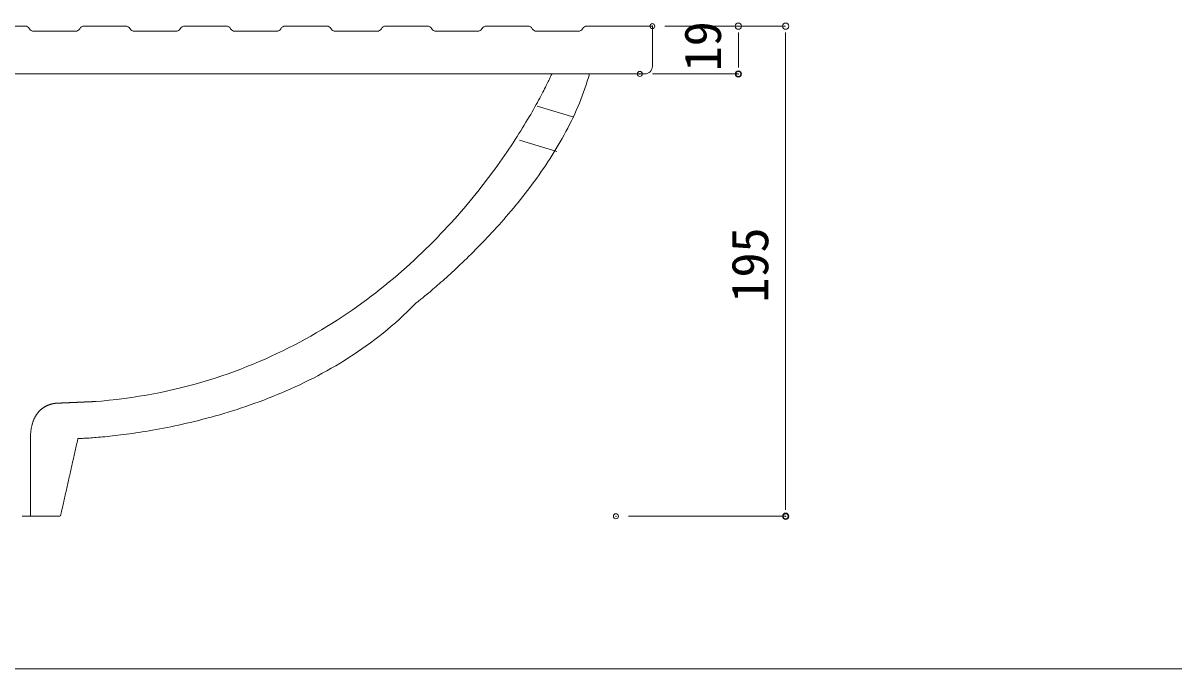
# Model space of a CAD drawing. Units: millimetres, scale not verified. Extents: x -1002 to 1010, y -687 to 676.
# Drawn here: x -502.3 to -44.5, y -687.1 to -430 of the extents above; entities that cross this region are included whole.
import ezdxf
from ezdxf.enums import TextEntityAlignment as Align

# ---------------------------------------------------------------- set-up
doc = ezdxf.new("R2010")
doc.units = ezdxf.units.MM
doc.header["$LTSCALE"] = 5
doc.header["$PDMODE"] = 32
doc.header["$PDSIZE"] = 2
doc.layers.add('0-0', color=7, linetype='Continuous', lineweight=15)
doc.layers.add('F-0', color=7, linetype='Continuous', lineweight=15)
doc.styles.add('ＭＳ ゴシック', font='')
doc.styles.get('ＭＳ ゴシック').set_extended_font_data('MS Gothic')

# ---------------------------------------------------------------- blocks, each defined once
blk = doc.blocks.new('_DOT')
at = {"layer": '0-0'}
blk.add_line((-0.5, 0), (-1, 0), dxfattribs=at)
blk.add_circle((0, 0), 0.25, dxfattribs=at)
blk.add_circle((0, 0), 0.25, dxfattribs=at)

msp = doc.modelspace()

# ---------------------------------------------------------------- linework, layer by layer
at = {"layer": 'F-0', "lineweight": 18}
for p, q in [((-501.468, -431.281), (-708.964, -431.281)), ((-481.468, -433.281), (-498.004, -433.281)), ((-441.468, -433.281), (-458.004, -433.281)), ((-401.468, -433.281), (-418.004, -433.281)), ((-361.468, -433.281), (-378.004, -433.281)), ((-321.468, -433.281), (-338.004, -433.281)), ((-281.468, -433.281), (-298.004, -433.281)), ((-278.004, -431.281), (-251.964, -431.281)), ((-251.964, -431.281), (-251.964, -447.281)), ((-708.964, -450.281), (-254.964, -450.281))]:
    msp.add_line(p, q, dxfattribs=at)
at = {"layer": 'F-0'}
for p, q in [((-478.004, -431.281), (-461.468, -431.281)), ((-438.004, -431.281), (-421.468, -431.281)), ((-398.004, -431.281), (-381.468, -431.281)), ((-358.004, -431.281), (-341.468, -431.281)), ((-318.004, -431.281), (-301.468, -431.281)), ((-246.964, -431.281), (-198.95, -431.281)), ((-246.964, -431.281), (-217.748, -431.281)), ((-217.748, -436.281), (-217.748, -445.281)), ((-198.95, -436.281), (-198.95, -621.281)), ((-251.964, -450.281), (-217.748, -450.281)), ((-283.212, -467.555), (-297.716, -463.121)), ((-289.906, -481.194), (-304.818, -476.635)), ((-261.45, -626.281), (-198.95, -626.281)), ((-1002.086, -687.064), (1002.034, -687.064))]:
    msp.add_line(p, q, dxfattribs=at)
at = {"layer": 'F-0', "lineweight": 18}
for points in [[(-291.964, -450.281), (-291.974, -450.303), (-292.003, -450.37), (-292.051, -450.479), (-292.119, -450.632), (-292.206, -450.827), (-292.312, -451.063), (-292.439, -451.34), (-292.585, -451.657), (-292.751, -452.013), (-292.937, -452.408), (-293.143, -452.841), (-293.369, -453.312), (-293.615, -453.819), (-293.881, -454.362), (-294.168, -454.94), (-294.475, -455.553), (-294.803, -456.2), (-295.151, -456.881), (-295.519, -457.594), (-295.909, -458.339), (-296.319, -459.115), (-296.75, -459.922), (-297.202, -460.759), (-297.675, -461.625), (-298.169, -462.519), (-298.685, -463.442), (-299.221, -464.391), (-299.779, -465.368), (-300.359, -466.37), (-300.96, -467.397), (-301.582, -468.449), (-302.227, -469.524), (-302.893, -470.623), (-303.58, -471.745), (-304.29, -472.888), (-305.022, -474.052), (-305.776, -475.236), (-306.552, -476.441), (-307.35, -477.664)], [(-288.598, -477.308), (-287.823, -475.946), (-287.063, -474.576), (-286.317, -473.198), (-285.588, -471.813), (-284.876, -470.42), (-284.18, -469.02), (-283.502, -467.614), (-282.843, -466.201), (-282.202, -464.781), (-281.581, -463.356), (-280.98, -461.924), (-280.399, -460.487), (-279.84, -459.044), (-279.303, -457.595), (-278.788, -456.142), (-278.296, -454.683), (-277.828, -453.22), (-277.383, -451.753), (-276.964, -450.281)], [(-307.35, -477.664), (-308.171, -478.906), (-309.013, -480.166), (-309.879, -481.443), (-310.767, -482.736), (-311.677, -484.045), (-312.611, -485.369), (-313.567, -486.707), (-314.546, -488.059), (-315.548, -489.424), (-316.573, -490.802), (-317.621, -492.191), (-318.692, -493.591), (-319.787, -495.001), (-320.905, -496.421), (-322.046, -497.85), (-323.211, -499.287), (-324.4, -500.732), (-325.612, -502.184), (-326.848, -503.642), (-328.108, -505.105), (-329.392, -506.574), (-330.699, -508.047), (-332.031, -509.523), (-333.387, -511.002), (-334.768, -512.483), (-336.172, -513.966), (-337.601, -515.45), (-339.055, -516.934), (-340.533, -518.417), (-342.035, -519.899), (-343.563, -521.379), (-345.115, -522.857), (-346.692, -524.332), (-348.294, -525.802), (-349.921, -527.269), (-351.573, -528.729), (-353.251, -530.184), (-354.954, -531.633), (-356.682, -533.074)], [(-324.062, -521.98), (-323.171, -521.094), (-322.272, -520.191), (-321.365, -519.272), (-320.451, -518.337), (-319.531, -517.387), (-318.604, -516.421), (-317.673, -515.44), (-316.736, -514.445), (-315.796, -513.434), (-314.852, -512.409), (-313.905, -511.369), (-312.956, -510.315), (-312.005, -509.248), (-311.053, -508.166), (-310.1, -507.072), (-309.148, -505.963), (-308.196, -504.842), (-307.245, -503.708), (-306.296, -502.562), (-305.349, -501.403), (-304.405, -500.232), (-303.465, -499.048), (-302.529, -497.853), (-301.598, -496.647), (-300.672, -495.429), (-299.752, -494.2), (-298.838, -492.96), (-297.932, -491.71), (-297.033, -490.448), (-296.143, -489.177), (-295.261, -487.896), (-294.389, -486.604), (-293.527, -485.304), (-292.675, -483.993), (-291.835, -482.674), (-291.007, -481.345), (-290.191, -480.008), (-289.388, -478.662), (-288.598, -477.308)], [(-346.1, -541.577), (-345.99, -541.493), (-345.849, -541.383), (-345.678, -541.25), (-345.476, -541.092), (-345.245, -540.91), (-344.985, -540.704), (-344.696, -540.475), (-344.38, -540.222), (-344.037, -539.946), (-343.667, -539.648), (-343.272, -539.326), (-342.851, -538.982), (-342.405, -538.616), (-341.935, -538.228), (-341.442, -537.818), (-340.926, -537.386), (-340.387, -536.933), (-339.826, -536.459), (-339.244, -535.964), (-338.642, -535.447), (-338.02, -534.911), (-337.378, -534.354), (-336.717, -533.777), (-336.038, -533.18), (-335.341, -532.563), (-334.627, -531.927), (-333.897, -531.271), (-333.151, -530.597), (-332.39, -529.903), (-331.613, -529.191), (-330.823, -528.461), (-330.019, -527.712), (-329.202, -526.946), (-328.373, -526.161), (-327.532, -525.359), (-326.68, -524.54), (-325.817, -523.704), (-324.944, -522.85), (-324.062, -521.98)], [(-356.682, -533.074), (-358.435, -534.507), (-360.214, -535.931), (-362.019, -537.347), (-363.849, -538.752), (-365.706, -540.147), (-367.588, -541.53), (-369.495, -542.901), (-371.429, -544.26), (-373.389, -545.605), (-375.376, -546.936), (-377.388, -548.253), (-379.427, -549.554), (-381.492, -550.839), (-383.584, -552.107), (-385.702, -553.358), (-387.847, -554.591), (-390.019, -555.805), (-392.217, -556.999), (-394.442, -558.174), (-396.695, -559.327), (-398.974, -560.46), (-401.281, -561.57), (-403.614, -562.657), (-405.975, -563.721), (-408.364, -564.76), (-410.78, -565.775), (-413.223, -566.764), (-415.694, -567.727), (-418.193, -568.663), (-420.719, -569.572), (-423.274, -570.452), (-425.856, -571.304), (-428.466, -572.125), (-431.105, -572.917), (-433.771, -573.678), (-436.466, -574.407), (-439.189, -575.103), (-441.941, -575.767), (-444.721, -576.397)], [(-408.347, -580.705), (-406.565, -580.036), (-404.778, -579.346), (-402.987, -578.636), (-401.193, -577.906), (-399.397, -577.154), (-397.599, -576.381), (-395.8, -575.587), (-394.001, -574.771), (-392.203, -573.933), (-390.405, -573.072), (-388.61, -572.189), (-386.817, -571.283), (-385.027, -570.354), (-383.242, -569.401), (-381.461, -568.424), (-379.686, -567.423), (-377.917, -566.397), (-376.154, -565.347), (-374.4, -564.272), (-372.654, -563.171), (-370.916, -562.045), (-369.189, -560.893), (-367.472, -559.715), (-365.766, -558.51), (-364.072, -557.278), (-362.39, -556.02), (-360.722, -554.734), (-359.068, -553.42), (-357.428, -552.078), (-355.804, -550.708), (-354.196, -549.309), (-352.605, -547.882), (-351.032, -546.425), (-349.477, -544.939), (-347.941, -543.423), (-346.424, -541.877), (-346.223, -541.672), (-346.178, -541.637), (-346.1, -541.577)], [(-444.721, -576.397), (-447.53, -576.993), (-450.367, -577.554), (-453.233, -578.079), (-456.128, -578.568), (-459.052, -579.019), (-462.004, -579.433), (-464.986, -579.809), (-467.997, -580.146), (-471.037, -580.443), (-473.194, -580.626), (-473.312, -580.631), (-473.43, -580.636), (-473.547, -580.642), (-473.665, -580.647), (-473.783, -580.652), (-473.901, -580.657), (-474.019, -580.662), (-474.136, -580.668), (-474.254, -580.673), (-474.372, -580.678), (-474.49, -580.683), (-474.607, -580.688), (-474.725, -580.693), (-474.843, -580.699), (-474.961, -580.704), (-475.078, -580.709), (-475.196, -580.714), (-475.314, -580.719), (-475.432, -580.725), (-475.55, -580.73), (-475.667, -580.735), (-475.785, -580.74), (-475.903, -580.745), (-476.021, -580.75), (-476.138, -580.756), (-476.256, -580.761), (-476.374, -580.766), (-476.492, -580.771), (-476.609, -580.776)], [(-488.805, -581.293), (-488.877, -581.298), (-488.951, -581.303), (-489.028, -581.31), (-489.107, -581.316), (-489.189, -581.324), (-489.274, -581.333), (-489.362, -581.343), (-489.451, -581.354), (-489.544, -581.366), (-489.638, -581.378), (-489.735, -581.393), (-489.834, -581.408), (-489.935, -581.424), (-490.038, -581.442), (-490.143, -581.462), (-490.25, -581.482), (-490.359, -581.504), (-490.469, -581.528), (-490.581, -581.553), (-490.695, -581.579), (-490.811, -581.608), (-490.928, -581.638), (-491.046, -581.669), (-491.166, -581.703), (-491.287, -581.738), (-491.41, -581.775), (-491.533, -581.814), (-491.658, -581.856), (-491.784, -581.899), (-491.91, -581.944), (-492.038, -581.991), (-492.166, -582.04), (-492.296, -582.092), (-492.426, -582.146), (-492.556, -582.202), (-492.687, -582.26), (-492.819, -582.321), (-492.951, -582.384), (-493.084, -582.45)], [(-485.796, -581.18), (-485.913, -581.186), (-486.031, -581.191), (-486.149, -581.196), (-486.267, -581.201), (-486.384, -581.206), (-486.502, -581.212), (-486.62, -581.217), (-486.738, -581.222), (-486.855, -581.227), (-486.973, -581.232), (-487.091, -581.237), (-487.209, -581.243), (-487.327, -581.248), (-487.444, -581.253), (-487.562, -581.258), (-487.68, -581.263), (-487.798, -581.269), (-487.915, -581.274), (-488.033, -581.279), (-488.079, -581.281), (-488.084, -581.281), (-488.093, -581.28), (-488.105, -581.28), (-488.122, -581.279), (-488.143, -581.278), (-488.167, -581.278), (-488.196, -581.277), (-488.228, -581.277), (-488.263, -581.277), (-488.302, -581.276), (-488.345, -581.277), (-488.391, -581.277), (-488.441, -581.278), (-488.494, -581.279), (-488.55, -581.281), (-488.609, -581.283), (-488.671, -581.286), (-488.737, -581.289), (-488.805, -581.293)], [(-481.202, -580.978), (-481.32, -580.984), (-481.438, -580.989), (-481.556, -580.994), (-481.674, -580.999), (-481.791, -581.004), (-481.909, -581.009), (-482.027, -581.015), (-482.145, -581.02), (-482.262, -581.025), (-482.38, -581.03), (-482.498, -581.035), (-482.616, -581.041), (-482.734, -581.046), (-482.851, -581.051), (-482.969, -581.056), (-483.087, -581.061), (-483.205, -581.066), (-483.322, -581.072), (-483.44, -581.077), (-483.558, -581.082), (-483.676, -581.087), (-483.793, -581.092), (-483.911, -581.098), (-484.029, -581.103), (-484.147, -581.108), (-484.265, -581.113), (-484.382, -581.118), (-484.5, -581.123), (-484.618, -581.129), (-484.736, -581.134), (-484.853, -581.139), (-484.971, -581.144), (-485.089, -581.149), (-485.207, -581.155), (-485.324, -581.16), (-485.442, -581.165), (-485.56, -581.17), (-485.678, -581.175), (-485.796, -581.18)], [(-476.609, -580.776), (-476.727, -580.782), (-476.845, -580.787), (-476.963, -580.792), (-477.081, -580.797), (-477.198, -580.802), (-477.316, -580.807), (-477.434, -580.813), (-477.552, -580.818), (-477.669, -580.823), (-477.787, -580.828), (-477.905, -580.833), (-478.023, -580.839), (-478.14, -580.844), (-478.258, -580.849), (-478.376, -580.854), (-478.494, -580.859), (-478.612, -580.864), (-478.729, -580.87), (-478.847, -580.875), (-478.965, -580.88), (-479.083, -580.885), (-479.2, -580.89), (-479.318, -580.895), (-479.436, -580.901), (-479.554, -580.906), (-479.671, -580.911), (-479.789, -580.916), (-479.907, -580.921), (-480.025, -580.927), (-480.143, -580.932), (-480.26, -580.937), (-480.378, -580.942), (-480.496, -580.947), (-480.614, -580.952), (-480.731, -580.958), (-480.849, -580.963), (-480.967, -580.968), (-481.085, -580.973), (-481.202, -580.978)], [(-466.755, -594.337), (-465.704, -594.218), (-464.621, -594.092), (-463.506, -593.956), (-462.36, -593.811), (-461.184, -593.657), (-459.978, -593.494), (-458.744, -593.32), (-457.482, -593.136), (-456.192, -592.941), (-454.876, -592.735), (-453.534, -592.518), (-452.167, -592.29), (-450.776, -592.05), (-449.361, -591.798), (-447.922, -591.533), (-446.462, -591.256), (-444.979, -590.966), (-443.476, -590.662), (-441.953, -590.345), (-440.41, -590.014), (-438.849, -589.669), (-437.269, -589.31), (-435.672, -588.936), (-434.059, -588.546), (-432.429, -588.142), (-430.785, -587.722), (-429.126, -587.286), (-427.453, -586.833), (-425.767, -586.365), (-424.069, -585.879), (-422.359, -585.377), (-420.638, -584.857), (-418.907, -584.319), (-417.167, -583.763), (-415.418, -583.189), (-413.66, -582.597), (-411.896, -581.986), (-410.124, -581.355), (-408.347, -580.705)], [(-493.084, -582.45), (-493.217, -582.519), (-493.35, -582.589), (-493.483, -582.663), (-493.616, -582.739), (-493.75, -582.818), (-493.883, -582.9), (-494.017, -582.984), (-494.15, -583.072), (-494.283, -583.162), (-494.415, -583.255), (-494.548, -583.351), (-494.68, -583.451), (-494.811, -583.553), (-494.942, -583.659), (-495.072, -583.767), (-495.202, -583.879), (-495.331, -583.995), (-495.459, -584.113), (-495.586, -584.235), (-495.712, -584.361), (-495.837, -584.49), (-495.961, -584.622), (-496.084, -584.758), (-496.206, -584.898), (-496.326, -585.041), (-496.446, -585.188), (-496.563, -585.339), (-496.679, -585.494), (-496.794, -585.652), (-496.907, -585.815), (-497.019, -585.981), (-497.128, -586.151), (-497.236, -586.326), (-497.342, -586.504), (-497.446, -586.687), (-497.548, -586.874), (-497.648, -587.065), (-497.745, -587.26), (-497.841, -587.46)], [(-497.841, -587.46), (-497.934, -587.664), (-498.025, -587.872), (-498.114, -588.085), (-498.2, -588.303), (-498.283, -588.525), (-498.364, -588.751), (-498.442, -588.983), (-498.517, -589.219), (-498.59, -589.46), (-498.66, -589.705), (-498.727, -589.956), (-498.79, -590.211), (-498.851, -590.471), (-498.909, -590.737), (-498.963, -591.007), (-499.014, -591.283), (-499.062, -591.563), (-499.106, -591.849), (-499.147, -592.14), (-499.184, -592.436), (-499.218, -592.738), (-499.248, -593.045), (-499.274, -593.357), (-499.297, -593.675), (-499.315, -593.999), (-499.33, -594.328), (-499.341, -594.662), (-499.347, -595.003), (-499.35, -595.349), (-499.35, -595.593), (-499.35, -595.829), (-499.35, -596.065), (-499.35, -596.301), (-499.35, -596.537), (-499.35, -596.774), (-499.35, -597.01), (-499.35, -597.246), (-499.35, -597.482), (-499.35, -597.718)], [(-481.45, -599.785), (-481.381, -599.475), (-481.311, -599.166), (-481.242, -598.856), (-481.172, -598.547), (-481.103, -598.237), (-481.034, -597.928), (-480.964, -597.619), (-480.895, -597.309), (-480.825, -597), (-480.756, -596.69), (-480.686, -596.381), (-480.617, -596.071), (-480.547, -595.762), (-480.478, -595.452), (-480.446, -595.375), (-480.384, -595.373), (-480.271, -595.37), (-480.111, -595.366), (-479.902, -595.359), (-479.646, -595.35), (-479.344, -595.338), (-478.995, -595.323), (-478.602, -595.305), (-478.164, -595.284), (-477.683, -595.259), (-477.158, -595.229), (-476.592, -595.195), (-475.984, -595.157), (-475.335, -595.113), (-474.645, -595.064), (-473.917, -595.01), (-473.15, -594.949), (-472.344, -594.883), (-471.502, -594.809), (-470.623, -594.73), (-469.708, -594.643), (-468.758, -594.548), (-467.773, -594.446), (-466.755, -594.337)], [(-499.35, -597.718), (-499.35, -597.954), (-499.35, -598.19), (-499.35, -598.426), (-499.35, -598.662), (-499.35, -598.898), (-499.35, -599.134), (-499.35, -599.37), (-499.35, -599.606), (-499.35, -599.842), (-499.35, -600.078), (-499.35, -600.314), (-499.35, -600.55), (-499.35, -600.787), (-499.35, -601.023), (-499.35, -601.259), (-499.35, -601.495), (-499.35, -601.731), (-499.35, -601.967), (-499.35, -602.203), (-499.35, -602.439), (-499.35, -602.675), (-499.35, -602.911), (-499.35, -603.147), (-499.35, -603.383), (-499.35, -603.619), (-499.35, -603.855), (-499.35, -604.091), (-499.35, -604.327), (-499.35, -604.563), (-499.35, -604.8), (-499.35, -605.036), (-499.35, -605.272), (-499.35, -605.508), (-499.35, -605.744), (-499.35, -605.98), (-499.35, -606.216), (-499.35, -606.452), (-499.35, -606.688), (-499.35, -606.924)], [(-484.159, -611.853), (-484.09, -611.544), (-484.021, -611.234), (-483.951, -610.925), (-483.882, -610.615), (-483.812, -610.306), (-483.743, -609.996), (-483.673, -609.687), (-483.604, -609.377), (-483.534, -609.068), (-483.465, -608.759), (-483.395, -608.449), (-483.326, -608.14), (-483.256, -607.83), (-483.187, -607.521), (-483.117, -607.211), (-483.048, -606.902), (-482.979, -606.592), (-482.909, -606.283), (-482.84, -605.974), (-482.77, -605.664), (-482.701, -605.355), (-482.631, -605.045), (-482.562, -604.736), (-482.492, -604.426), (-482.423, -604.117), (-482.353, -603.807), (-482.284, -603.498), (-482.214, -603.189), (-482.145, -602.879), (-482.076, -602.57), (-482.006, -602.26), (-481.937, -601.951), (-481.867, -601.641), (-481.798, -601.332), (-481.728, -601.022), (-481.659, -600.713), (-481.589, -600.404), (-481.52, -600.094), (-481.45, -599.785)], [(-499.35, -606.924), (-499.35, -607.16), (-499.35, -607.396), (-499.35, -607.632), (-499.35, -607.868), (-499.35, -608.104), (-499.35, -608.34), (-499.35, -608.576), (-499.35, -608.813), (-499.35, -609.049), (-499.35, -609.285), (-499.35, -609.521), (-499.35, -609.757), (-499.35, -609.993), (-499.35, -610.229), (-499.35, -610.465), (-499.35, -610.701), (-499.35, -610.937), (-499.35, -611.173), (-499.35, -611.409), (-499.35, -611.645), (-499.35, -611.881), (-499.35, -612.117), (-499.35, -612.353), (-499.35, -612.589), (-499.35, -612.826), (-499.35, -613.062), (-499.35, -613.298), (-499.35, -613.534), (-499.35, -613.77), (-499.35, -614.006), (-499.35, -614.242), (-499.35, -614.478), (-499.35, -614.714), (-499.35, -614.95), (-499.35, -615.186), (-499.35, -615.422), (-499.35, -615.658), (-499.35, -615.894), (-499.35, -616.13)], [(-486.869, -623.921), (-486.799, -623.612), (-486.73, -623.302), (-486.66, -622.993), (-486.591, -622.684), (-486.521, -622.374), (-486.452, -622.065), (-486.382, -621.755), (-486.313, -621.446), (-486.243, -621.136), (-486.174, -620.827), (-486.104, -620.517), (-486.035, -620.208), (-485.966, -619.899), (-485.896, -619.589), (-485.827, -619.28), (-485.757, -618.97), (-485.688, -618.661), (-485.618, -618.351), (-485.549, -618.042), (-485.479, -617.732), (-485.41, -617.423), (-485.34, -617.114), (-485.271, -616.804), (-485.201, -616.495), (-485.132, -616.185), (-485.062, -615.876), (-484.993, -615.566), (-484.924, -615.257), (-484.854, -614.947), (-484.785, -614.638), (-484.715, -614.329), (-484.646, -614.019), (-484.576, -613.71), (-484.507, -613.4), (-484.437, -613.091), (-484.368, -612.781), (-484.298, -612.472), (-484.229, -612.162), (-484.159, -611.853)], [(-499.35, -616.13), (-499.35, -616.366), (-499.35, -616.602), (-499.35, -616.839), (-499.35, -617.075), (-499.35, -617.311), (-499.35, -617.547), (-499.35, -617.783), (-499.35, -618.019), (-499.35, -618.255), (-499.35, -618.491), (-499.35, -618.727), (-499.35, -618.963), (-499.35, -619.199), (-499.35, -619.435), (-499.35, -619.671), (-499.35, -619.907), (-499.35, -620.143), (-499.35, -620.379), (-499.35, -620.615), (-499.35, -620.852), (-499.35, -621.088), (-499.35, -621.324), (-499.35, -621.56), (-499.35, -621.796), (-499.35, -622.032), (-499.35, -622.268), (-499.35, -622.504), (-499.35, -622.74), (-499.35, -622.976), (-499.35, -623.212), (-499.35, -623.448), (-499.35, -623.684), (-499.35, -623.92), (-499.35, -624.156), (-499.35, -624.392), (-499.35, -624.628), (-499.35, -624.865), (-499.35, -625.101), (-499.35, -625.337)], [(-502.662, -626.281), (-501.98, -626.281), (-501.298, -626.281), (-500.615, -626.281), (-499.933, -626.281), (-499.251, -626.281), (-498.569, -626.281), (-497.887, -626.281), (-497.204, -626.281), (-496.522, -626.281), (-495.84, -626.281), (-495.158, -626.281), (-494.476, -626.281), (-493.794, -626.281), (-493.111, -626.281), (-492.429, -626.281), (-491.747, -626.281), (-491.065, -626.281), (-490.383, -626.281), (-489.701, -626.281), (-489.018, -626.281), (-488.336, -626.281), (-487.654, -626.281), (-487.355, -626.087), (-487.285, -625.778), (-487.216, -625.469), (-487.146, -625.159), (-487.077, -624.85), (-487.008, -624.54), (-486.938, -624.231), (-486.869, -623.921)], [(-499.35, -625.337), (-499.35, -625.573), (-499.35, -625.809), (-499.35, -626.045), (-499.35, -626.281)]]:
    msp.add_lwpolyline(points, dxfattribs=at)
for centre, radius, start, end in [((-501.468, -433.281), 2, 30, 90), ((-481.468, -431.281), 2, 270, 330), ((-461.468, -433.281), 2, 30, 90), ((-441.468, -431.281), 2, 270, 330), ((-421.468, -433.281), 2, 30, 90), ((-401.468, -431.281), 2, 270, 330), ((-381.468, -433.281), 2, 30, 90), ((-361.468, -431.281), 2, 270, 330), ((-341.468, -433.281), 2, 30, 90), ((-321.468, -431.281), 2, 270, 330), ((-301.468, -433.281), 2, 30, 90), ((-281.468, -431.281), 2, 270, 330), ((-254.964, -447.281), 3, 270, 0)]:
    msp.add_arc(centre, radius, start, end, dxfattribs=at)
at = {"layer": 'F-0'}
for centre, start, end in [((-498.004, -431.281), 210, 270), ((-478.004, -433.281), 90, 150), ((-458.004, -431.281), 210, 270), ((-438.004, -433.281), 90, 150), ((-418.004, -431.281), 210, 270), ((-398.004, -433.281), 90, 150), ((-378.004, -431.281), 210, 270), ((-358.004, -433.281), 90, 150), ((-338.004, -431.281), 210, 270), ((-318.004, -433.281), 90, 150), ((-298.004, -431.281), 210, 270), ((-278.004, -433.281), 90, 150)]:
    msp.add_arc(centre, 2, start, end, dxfattribs=at)
for p in [(-251.964, -431.281), (-251.964, -431.281), (-256.964, -450.281), (-217.748, -450.281), (-266.45, -626.281), (-198.95, -626.281)]:
    msp.add_point(p, dxfattribs=at)

# ---------------------------------------------------------------- block references
at = {"layer": 'F-0', "xscale": 5, "yscale": 5}
for p, rotation in [((-217.748, -431.281), 90), ((-198.95, -431.281), 90), ((-217.748, -450.281), 270), ((-198.95, -626.281), 270)]:
    msp.add_blockref('_DOT', p, dxfattribs=dict(at, rotation=rotation))

# ---------------------------------------------------------------- texts
at = {"layer": 'F-0', "style": 'ＭＳ ゴシック'}
for s, p in [('19', (-220.248, -449.284)), ('195', (-201.45, -541.281))]:
    msp.add_text(s, height=14.66, rotation=90, dxfattribs=at).set_placement(p, align=Align.BOTTOM_LEFT)

doc.saveas('drawing.dxf')
